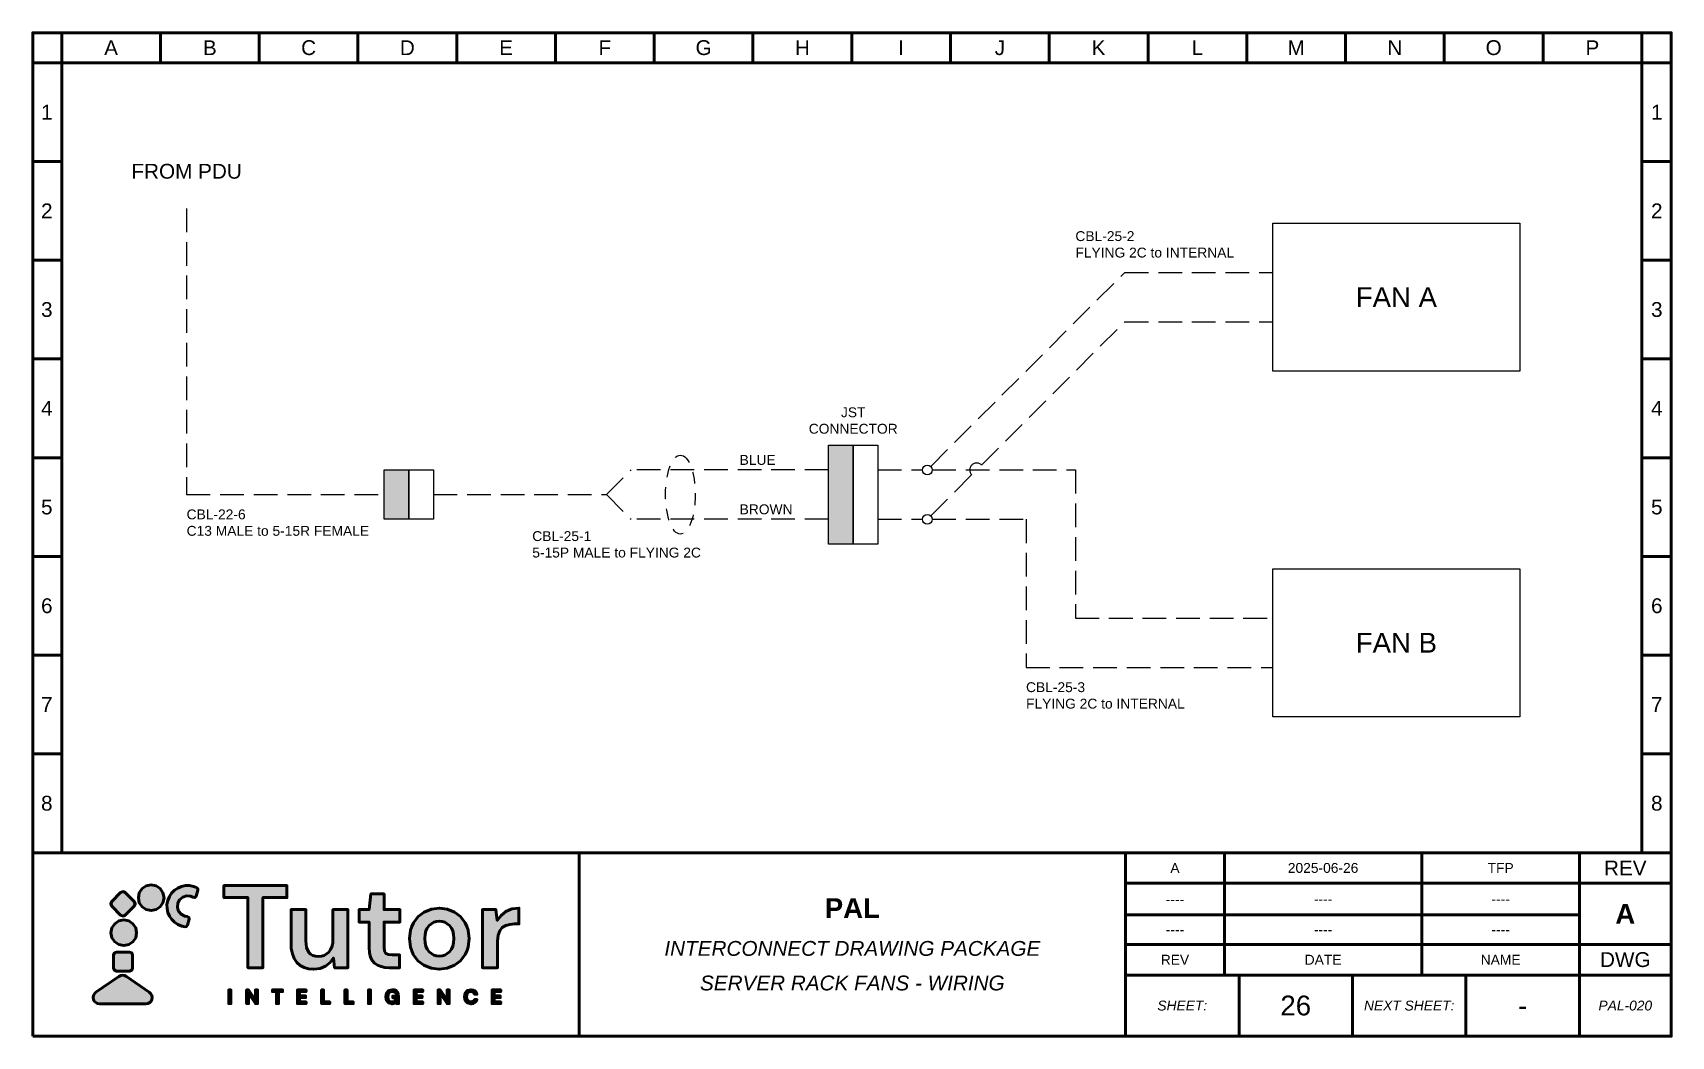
# Paper-space layout 'PAL-026' of a CAD drawing. Header units: inches. Extents: x 0 to 16.6, y 0 to 10.2.
# The model-space entities are those that its viewports show. They can reach past a viewport. Long polylines and large blocks are cut down to what shows.
import ezdxf

# ---------------------------------------------------------------- set-up
doc = ezdxf.new("R2010")
doc.units = ezdxf.units.IN
doc.header["$MEASUREMENT"] = 0
doc.linetypes.add('ACAD_ISO02W100', pattern=[15, 12, -3])
doc.linetypes.add('ACAD_ISO03W100', pattern=[30, 12, -18])
doc.layers.add('Layer 1', color=7, linetype='Continuous')
doc.styles.get("Standard").update_dxf_attribs({"font": 'arial.ttf'})

msp = doc.modelspace()

# ---------------------------------------------------------------- hatches: boundary and pattern name
h = msp.add_hatch(color=1)
h.dxf.hatch_style = 1
h.paths.add_polyline_path([(97.91, 22.747), (98.16, 22.747), (98.16, 23.747), (97.91, 23.747)])
h = msp.add_hatch(color=1)
h.dxf.hatch_style = 1
h.paths.add_polyline_path([(93.41, 22.997), (93.66, 22.997), (93.66, 23.497), (93.41, 23.497)])
h = msp.add_hatch()
h.set_pattern_fill('ANSI31', color=1)
h.paths.add_polyline_path([(98.86, 23.497, 1), (98.96, 23.497, 1)])
h.paths.add_polyline_path([(98.86, 22.997, 1), (98.96, 22.997, 1)])

# ---------------------------------------------------------------- linework, layer by layer
at = {"color": 1, "linetype": 'ACAD_ISO02W100', "ltscale": 0.02}
for p, q in [((91.41, 26.145), (91.41, 23.247)), ((98.945, 23.533), (100.91, 25.497)), ((100.91, 25.497), (102.41, 25.497)), ((99.46, 23.547), (100.91, 24.997)), ((100.91, 24.997), (102.41, 24.997)), ((95.66, 23.247), (95.91, 23.497)), ((97.91, 23.497), (95.91, 23.497)), ((98.41, 23.497), (98.86, 23.497)), ((98.945, 23.033), (99.361, 23.448)), ((98.96, 23.497), (100.41, 23.497)), ((100.41, 23.497), (100.41, 21.997)), ((91.41, 23.247), (93.41, 23.247)), ((93.91, 23.247), (95.66, 23.247)), ((95.66, 23.247), (95.91, 22.997)), ((97.91, 22.997), (95.91, 22.997)), ((98.41, 22.997), (98.86, 22.997)), ((98.96, 22.997), (99.91, 22.997)), ((99.91, 22.997), (99.91, 21.497)), ((100.41, 21.997), (102.41, 21.997)), ((99.91, 21.497), (102.41, 21.497))]:
    msp.add_line(p, q, dxfattribs=at)
at = {"linetype": 'ACAD_ISO03W100', "ltscale": 0.02}
msp.add_lwpolyline([(90.145, 27.621), (106.145, 27.621), (106.145, 19.621), (90.145, 19.621)], close=True, dxfattribs=at)
for points in [[(102.41, 25.997), (104.91, 25.997), (104.91, 24.497), (102.41, 24.497)], [(102.41, 22.497), (104.91, 22.497), (104.91, 20.997), (102.41, 20.997)]]:
    msp.add_lwpolyline(points, close=True)
at = {"color": 1}
for points in [[(97.91, 23.747), (98.16, 23.747), (98.16, 22.747), (97.91, 22.747)], [(98.16, 23.747), (98.41, 23.747), (98.41, 22.747), (98.16, 22.747)], [(93.41, 23.497), (93.66, 23.497), (93.66, 22.997), (93.41, 22.997)], [(93.66, 23.497), (93.91, 23.497), (93.91, 22.997), (93.66, 22.997)]]:
    msp.add_lwpolyline(points, close=True, dxfattribs=at)
for centre in [(98.91, 23.497), (98.91, 22.997)]:
    msp.add_circle(centre, 0.05, dxfattribs=at)
at = {"color": 1, "linetype": 'ACAD_ISO02W100', "ltscale": 0.02}
msp.add_arc((99.41, 23.497), 0.07, 45, 225, dxfattribs=at)
at = {"linetype": 'ACAD_ISO02W100', "ltscale": 0.01}
msp.add_ellipse((96.41, 23.247), major_axis=(0, 0.4), ratio=0.375, dxfattribs=at)

# ---------------------------------------------------------------- texts
at = {"color": 3}
for s, insert, char_height, width, attachment_point in [('{\\C256;FROM PDU}', (91.41, 26.445), 0.15, 4.46392, 8), ('{\\C256;CBL-25-2\\PFLYING 2C to INTERNAL}', (100.41, 25.647), 0.1, 4.46392, 7), ('{\\C256;JST CONNECTOR}', (98.16, 23.997), 0.1, 0.64634, 5), ('{\\C256;BLUE}', (97.01, 23.547), 0.1, 4.46392, 7), ('{\\C256;CBL-22-6\\PC13 MALE to 5-15R FEMALE}', (91.41, 23.097), 0.1, 4.46392, 1), ('{\\C256;BROWN}', (97.01, 23.047), 0.1, 4.46392, 7), ('{\\C256;CBL-25-1\\P5-15P MALE to FLYING 2C}', (94.91, 22.877), 0.1, 4.46392, 1), ('{\\C256;CBL-25-3\\PFLYING 2C to INTERNAL}', (99.91, 21.347), 0.1, 4.46392, 1)]:
    msp.add_mtext(s, dxfattribs=dict(at, insert=insert, char_height=char_height, width=width, attachment_point=attachment_point))
at = {"color": 3, "char_height": 0.2, "attachment_point": 5}
for s, insert in [('{\\C256;FAN A}', (103.66, 25.247)), ('{\\C256;FAN B}', (103.66, 21.747))]:
    msp.add_mtext_dynamic_manual_height_columns(s, width=3.7554, gutter_width=1, heights=[0.155], dxfattribs=dict(at, insert=insert))

psp = doc.layouts.new('PAL-026')

# ---------------------------------------------------------------- hatches: boundary and pattern name
at = {"lineweight": 50, "true_color": 0x347eec}
h = psp.add_hatch(color=150, dxfattribs=at)
h.dxf.hatch_style = 1
h.paths.add_polyline_path([(1.153, 0.337), (1.175, 0.34), (1.194, 0.35), (1.208, 0.365), (1.216, 0.383), (1.219, 0.403), (1.216, 0.423), (1.207, 0.441), (1.19, 0.457), (0.958, 0.616), (0.94, 0.625), (0.92, 0.628), (0.901, 0.625), (0.883, 0.616), (0.65, 0.457), (0.634, 0.441), (0.624, 0.423), (0.621, 0.403), (0.625, 0.383), (0.633, 0.365), (0.647, 0.35), (0.665, 0.34), (0.688, 0.337)])
h.paths.add_polyline_path([(0.859, 0.863), (0.836, 0.853), (0.826, 0.83), (0.826, 0.701), (0.836, 0.678), (0.859, 0.668), (0.988, 0.668), (1.012, 0.678), (1.021, 0.701), (1.021, 0.83), (1.012, 0.853), (0.988, 0.863)])
h.paths.add_polyline_path([(0.932, 0.928), (0.983, 0.938), (1.024, 0.966), (1.052, 1.008), (1.062, 1.058), (1.052, 1.109), (1.024, 1.15), (0.983, 1.178), (0.932, 1.188), (0.882, 1.178), (0.84, 1.15), (0.812, 1.109), (0.802, 1.058), (0.812, 1.008), (0.84, 0.966), (0.882, 0.938)])
h.paths.add_polyline_path([(1.038, 1.328), (1.048, 1.351), (1.038, 1.374), (0.947, 1.465), (0.924, 1.475), (0.9, 1.465), (0.809, 1.374), (0.8, 1.351), (0.809, 1.328), (0.9, 1.236), (0.924, 1.227), (0.947, 1.236)])
h.paths.add_polyline_path([(1.117, 1.321), (1.158, 1.293), (1.209, 1.283), (1.259, 1.293), (1.301, 1.321), (1.328, 1.362), (1.339, 1.413), (1.328, 1.463), (1.301, 1.505), (1.259, 1.533), (1.209, 1.543), (1.158, 1.533), (1.117, 1.505), (1.089, 1.463), (1.079, 1.413), (1.089, 1.362)])
h.paths.add_polyline_path([(1.37, 1.303), (1.378, 1.263), (1.394, 1.226), (1.417, 1.193), (1.445, 1.164), (1.48, 1.141), (1.519, 1.125), (1.552, 1.118), (1.568, 1.122), (1.577, 1.135), (1.595, 1.197), (1.591, 1.214), (1.575, 1.222), (1.549, 1.226), (1.512, 1.245), (1.486, 1.276), (1.474, 1.315), (1.478, 1.356), (1.497, 1.393), (1.528, 1.419), (1.567, 1.431), (1.608, 1.428), (1.632, 1.417), (1.65, 1.415), (1.663, 1.427), (1.681, 1.489), (1.68, 1.505), (1.669, 1.516), (1.638, 1.528), (1.596, 1.536), (1.555, 1.536), (1.515, 1.527), (1.478, 1.511), (1.444, 1.489), (1.416, 1.46), (1.393, 1.425), (1.377, 1.386), (1.369, 1.344)])
at = {"lineweight": 50, "true_color": 0x000000}
h = psp.add_hatch(color=18, dxfattribs=at)
h.dxf.hatch_style = 1
h.paths.add_polyline_path([(2.34, 1.414), (2.584, 1.414), (2.584, 1.536), (1.946, 1.536), (1.946, 1.414), (2.188, 1.414), (2.188, 0.704), (2.34, 0.704)])
h.paths.add_polyline_path([(2.625, 0.961), (2.628, 0.898), (2.639, 0.843), (2.658, 0.797), (2.684, 0.758), (2.718, 0.728), (2.757, 0.707), (2.803, 0.694), (2.855, 0.689), (2.92, 0.697), (2.975, 0.72), (3.021, 0.757), (3.055, 0.804), (3.067, 0.704), (3.201, 0.704), (3.201, 1.293), (3.049, 1.293), (3.049, 0.989), (3.047, 0.951), (3.039, 0.917), (3.026, 0.888), (3.008, 0.863), (2.986, 0.843), (2.961, 0.829), (2.934, 0.821), (2.904, 0.818), (2.873, 0.82), (2.846, 0.828), (2.824, 0.841), (2.807, 0.858), (2.783, 0.908), (2.776, 0.975), (2.776, 1.293), (2.625, 1.293)])
h.paths.add_polyline_path([(3.416, 0.909), (3.419, 0.856), (3.43, 0.812), (3.447, 0.776), (3.472, 0.749), (3.502, 0.729), (3.537, 0.715), (3.576, 0.706), (3.62, 0.704), (3.724, 0.704), (3.724, 0.833), (3.65, 0.833), (3.611, 0.837), (3.586, 0.849), (3.573, 0.872), (3.568, 0.908), (3.568, 1.166), (3.727, 1.166), (3.727, 1.293), (3.568, 1.293), (3.568, 1.452), (3.434, 1.452), (3.416, 1.293), (3.315, 1.293), (3.315, 1.166), (3.416, 1.166)])
h.paths.add_polyline_path([(3.834, 0.912), (3.863, 0.837), (3.91, 0.775), (3.971, 0.729), (4.045, 0.699), (4.126, 0.689), (4.207, 0.699), (4.279, 0.729), (4.341, 0.775), (4.388, 0.837), (4.405, 0.873), (4.418, 0.912), (4.428, 0.999), (4.418, 1.084), (4.405, 1.123), (4.388, 1.159), (4.341, 1.222), (4.279, 1.268), (4.207, 1.298), (4.127, 1.308), (4.046, 1.298), (3.973, 1.268), (3.912, 1.222), (3.864, 1.159), (3.847, 1.123), (3.834, 1.084), (3.824, 0.999)])
h.paths.add_polyline_path([(3.98, 0.999), (3.982, 1.04), (3.99, 1.076), (4.004, 1.106), (4.023, 1.131), (4.046, 1.15), (4.071, 1.164), (4.098, 1.173), (4.127, 1.176), (4.155, 1.173), (4.182, 1.164), (4.229, 1.131), (4.249, 1.106), (4.262, 1.076), (4.271, 1.04), (4.273, 0.999), (4.271, 0.957), (4.262, 0.921), (4.249, 0.891), (4.229, 0.865), (4.182, 0.832), (4.155, 0.824), (4.126, 0.821), (4.097, 0.824), (4.07, 0.832), (4.023, 0.865), (4.004, 0.891), (3.99, 0.921), (3.982, 0.957)], flags=16)
h.paths.add_polyline_path([(4.564, 0.704), (4.716, 0.704), (4.716, 0.972), (4.722, 1.033), (4.738, 1.078), (4.764, 1.111), (4.8, 1.132), (4.841, 1.143), (4.889, 1.147), (4.932, 1.147), (4.932, 1.308), (4.861, 1.299), (4.801, 1.273), (4.752, 1.234), (4.714, 1.183), (4.7, 1.293), (4.564, 1.293)])
h.paths.add_polyline_path([(1.995, 0.34), (2.016, 0.34), (2.016, 0.479), (1.995, 0.479)])
h.paths.add_polyline_path([(2.196, 0.445), (2.265, 0.34), (2.286, 0.34), (2.286, 0.479), (2.265, 0.479), (2.265, 0.375), (2.196, 0.479), (2.175, 0.479), (2.175, 0.34), (2.196, 0.34)])
h.paths.add_polyline_path([(2.478, 0.34), (2.499, 0.34), (2.499, 0.462), (2.54, 0.462), (2.54, 0.479), (2.437, 0.479), (2.437, 0.462), (2.478, 0.462)])
h.paths.add_polyline_path([(2.69, 0.34), (2.778, 0.34), (2.778, 0.357), (2.711, 0.357), (2.711, 0.402), (2.772, 0.402), (2.772, 0.419), (2.711, 0.419), (2.711, 0.462), (2.778, 0.462), (2.778, 0.479), (2.69, 0.479)])
h.paths.add_polyline_path([(2.934, 0.34), (3.018, 0.34), (3.018, 0.357), (2.955, 0.357), (2.955, 0.479), (2.934, 0.479)])
h.paths.add_polyline_path([(3.171, 0.34), (3.255, 0.34), (3.255, 0.357), (3.192, 0.357), (3.192, 0.479), (3.171, 0.479)])
h.paths.add_polyline_path([(3.409, 0.34), (3.43, 0.34), (3.43, 0.479), (3.409, 0.479)])
h = psp.add_hatch(color=18, dxfattribs=at)
h.dxf.hatch_style = 1
h.paths.add_polyline_path([(3.606, 0.409), (3.609, 0.431), (3.618, 0.448), (3.633, 0.458), (3.652, 0.462), (3.676, 0.456), (3.689, 0.438), (3.713, 0.438), (3.705, 0.456), (3.692, 0.47), (3.674, 0.479), (3.652, 0.481), (3.616, 0.472), (3.592, 0.447), (3.584, 0.409), (3.592, 0.372), (3.615, 0.347), (3.649, 0.338), (3.676, 0.344), (3.694, 0.361), (3.696, 0.34), (3.715, 0.34), (3.715, 0.416), (3.656, 0.416), (3.656, 0.399), (3.694, 0.399), (3.681, 0.368), (3.669, 0.36), (3.65, 0.357), (3.632, 0.36), (3.618, 0.37), (3.609, 0.387)])
h = psp.add_hatch(color=18, dxfattribs=at)
h.dxf.hatch_style = 1
h.paths.add_polyline_path([(3.892, 0.402), (3.953, 0.402), (3.953, 0.419), (3.892, 0.419), (3.892, 0.462), (3.959, 0.462), (3.959, 0.479), (3.871, 0.479), (3.871, 0.34), (3.959, 0.34), (3.959, 0.357), (3.892, 0.357)])
h.paths.add_polyline_path([(4.115, 0.34), (4.136, 0.34), (4.136, 0.445), (4.206, 0.34), (4.227, 0.34), (4.227, 0.479), (4.206, 0.479), (4.206, 0.375), (4.136, 0.479), (4.115, 0.479)])
h.paths.add_polyline_path([(4.402, 0.41), (4.405, 0.432), (4.415, 0.448), (4.429, 0.459), (4.447, 0.463), (4.472, 0.455), (4.484, 0.436), (4.507, 0.436), (4.5, 0.455), (4.487, 0.47), (4.47, 0.478), (4.448, 0.481), (4.412, 0.472), (4.389, 0.447), (4.381, 0.41), (4.389, 0.372), (4.412, 0.347), (4.448, 0.338), (4.47, 0.341), (4.487, 0.35), (4.5, 0.364), (4.507, 0.382), (4.484, 0.382), (4.472, 0.364), (4.447, 0.357), (4.429, 0.36), (4.415, 0.371), (4.405, 0.388)])
h.paths.add_polyline_path([(4.661, 0.34), (4.749, 0.34), (4.749, 0.357), (4.682, 0.357), (4.682, 0.402), (4.743, 0.402), (4.743, 0.419), (4.682, 0.419), (4.682, 0.462), (4.749, 0.462), (4.749, 0.479), (4.661, 0.479)])

# ---------------------------------------------------------------- linework, layer by layer
at = {"lineweight": 50}
for p, q in [((0.303, 9.869), (0.303, 10.173)), ((1.303, 10.173), (1.303, 9.869)), ((2.303, 10.173), (2.303, 9.869)), ((3.303, 10.173), (3.303, 9.869)), ((4.303, 10.173), (4.303, 9.869)), ((5.303, 10.173), (5.303, 9.869)), ((6.303, 10.173), (6.303, 9.869)), ((7.303, 10.173), (7.303, 9.869)), ((8.303, 10.173), (8.303, 9.869)), ((9.303, 10.173), (9.303, 9.869)), ((10.303, 10.173), (10.303, 9.869)), ((11.303, 10.173), (11.303, 9.869)), ((12.303, 10.173), (12.303, 9.869)), ((13.303, 10.173), (13.303, 9.869)), ((14.303, 10.173), (14.303, 9.869)), ((15.303, 10.173), (15.303, 9.869)), ((16.303, 9.869), (16.303, 10.173)), ((0.303, 9.869), (0.01, 9.869)), ((16.303, 9.869), (16.303, 1.869)), ((16.303, 9.869), (16.601, 9.869)), ((0.303, 8.869), (0.01, 8.869)), ((16.601, 8.869), (16.303, 8.869)), ((0.303, 7.869), (0.01, 7.869)), ((16.601, 7.869), (16.303, 7.869)), ((0.303, 6.869), (0.01, 6.869)), ((16.601, 6.869), (16.303, 6.869)), ((0.303, 5.869), (0.01, 5.869)), ((16.601, 5.869), (16.303, 5.869)), ((0.303, 4.869), (0.01, 4.869)), ((16.601, 4.869), (16.303, 4.869)), ((0.303, 3.869), (0.01, 3.869)), ((16.601, 3.869), (16.303, 3.869)), ((0.303, 2.869), (0.01, 2.869)), ((16.601, 2.869), (16.303, 2.869)), ((16.601, 1.869), (0.01, 1.869)), ((5.543, 0.01), (5.543, 1.869)), ((11.076, 0.01), (11.076, 1.869)), ((12.076, 0.629), (12.076, 1.869)), ((14.076, 0.629), (14.076, 1.869)), ((15.672, 1.869), (15.672, 0.01)), ((15.672, 1.869), (16.601, 1.869)), ((11.076, 1.559), (15.672, 1.559)), ((15.672, 1.559), (16.601, 1.559)), ((11.076, 1.239), (15.672, 1.239)), ((11.076, 0.94), (15.672, 0.94)), ((16.601, 0.94), (15.672, 0.94)), ((11.076, 0.629), (15.672, 0.629)), ((12.225, 0.01), (12.225, 0.629)), ((13.374, 0.01), (13.374, 0.629)), ((14.523, 0.01), (14.523, 0.629)), ((15.672, 0.629), (16.601, 0.629))]:
    psp.add_line(p, q, dxfattribs=at)
psp.add_lwpolyline([(0.01, 0.01), (16.601, 0.01), (16.601, 10.173), (0.01, 10.173)], close=True, dxfattribs=at)
psp.add_lwpolyline([(16.303, 1.869), (16.303, 9.869), (0.303, 9.869), (0.303, 1.869)], dxfattribs=at)
at = {"layer": 'Layer 1', "color": 150, "lineweight": 50, "true_color": 0x347eec}
for points in [[(1.339, 1.413), (1.328, 1.463), (1.301, 1.505), (1.259, 1.533), (1.209, 1.543), (1.158, 1.533), (1.117, 1.505), (1.089, 1.463), (1.079, 1.413), (1.089, 1.362), (1.117, 1.321), (1.158, 1.293), (1.209, 1.283), (1.259, 1.293), (1.301, 1.321), (1.328, 1.362), (1.339, 1.413), (1.339, 1.413)], [(1.577, 1.135), (1.568, 1.122), (1.552, 1.118), (1.519, 1.125), (1.48, 1.141), (1.445, 1.164), (1.417, 1.193), (1.394, 1.226), (1.378, 1.263), (1.37, 1.303), (1.369, 1.344), (1.377, 1.386), (1.393, 1.425), (1.416, 1.46), (1.444, 1.489), (1.478, 1.511), (1.515, 1.527), (1.555, 1.536), (1.596, 1.536), (1.638, 1.528), (1.669, 1.516), (1.68, 1.505), (1.681, 1.489), (1.663, 1.427), (1.65, 1.415), (1.632, 1.417), (1.608, 1.428), (1.567, 1.431), (1.528, 1.419), (1.497, 1.393), (1.478, 1.356), (1.474, 1.315), (1.486, 1.276), (1.512, 1.245), (1.549, 1.226), (1.575, 1.222), (1.591, 1.214), (1.595, 1.197), (1.577, 1.135), (1.577, 1.135)], [(0.9, 1.236), (0.924, 1.227), (0.947, 1.236), (1.038, 1.328), (1.048, 1.351), (1.038, 1.374), (0.947, 1.465), (0.924, 1.475), (0.9, 1.465), (0.809, 1.374), (0.8, 1.351), (0.809, 1.328), (0.9, 1.236), (0.9, 1.236)], [(1.062, 1.058), (1.052, 1.109), (1.024, 1.15), (0.983, 1.178), (0.932, 1.188), (0.882, 1.178), (0.84, 1.15), (0.812, 1.109), (0.802, 1.058), (0.812, 1.008), (0.84, 0.966), (0.882, 0.938), (0.932, 0.928), (0.983, 0.938), (1.024, 0.966), (1.052, 1.008), (1.062, 1.058), (1.062, 1.058)], [(0.826, 0.701), (0.836, 0.678), (0.859, 0.668), (0.988, 0.668), (1.012, 0.678), (1.021, 0.701), (1.021, 0.83), (1.012, 0.853), (0.988, 0.863), (0.859, 0.863), (0.836, 0.853), (0.826, 0.83), (0.826, 0.701), (0.826, 0.701)], [(0.883, 0.616), (0.901, 0.625), (0.92, 0.628), (0.94, 0.625), (0.958, 0.616), (1.19, 0.457), (1.207, 0.441), (1.216, 0.423), (1.219, 0.403), (1.216, 0.383), (1.208, 0.365), (1.194, 0.35), (1.175, 0.34), (1.153, 0.337), (0.688, 0.337), (0.665, 0.34), (0.647, 0.35), (0.633, 0.365), (0.625, 0.383), (0.621, 0.403), (0.624, 0.423), (0.634, 0.441), (0.65, 0.457), (0.883, 0.616), (0.883, 0.616)]]:
    psp.add_lwpolyline(points, close=True, dxfattribs=at)
at = {"layer": 'Layer 1', "color": 7, "lineweight": 50}
for points in [[(2.188, 0.704), (2.188, 1.414), (1.946, 1.414), (1.946, 1.536), (2.584, 1.536), (2.584, 1.414), (2.34, 1.414), (2.34, 0.704), (2.188, 0.704), (2.188, 0.704)], [(3.62, 0.704), (3.576, 0.706), (3.537, 0.715), (3.502, 0.729), (3.472, 0.749), (3.447, 0.776), (3.43, 0.812), (3.419, 0.856), (3.416, 0.909), (3.416, 1.166), (3.315, 1.166), (3.315, 1.293), (3.416, 1.293), (3.434, 1.452), (3.568, 1.452), (3.568, 1.293), (3.727, 1.293), (3.727, 1.166), (3.568, 1.166), (3.568, 0.908), (3.573, 0.872), (3.586, 0.849), (3.611, 0.837), (3.65, 0.833), (3.724, 0.833), (3.724, 0.704), (3.62, 0.704), (3.62, 0.704)], [(2.855, 0.689), (2.803, 0.694), (2.757, 0.707), (2.718, 0.728), (2.684, 0.758), (2.658, 0.797), (2.639, 0.843), (2.628, 0.898), (2.625, 0.961), (2.625, 1.293), (2.776, 1.293), (2.776, 0.975), (2.783, 0.908), (2.807, 0.858), (2.824, 0.841), (2.846, 0.828), (2.873, 0.82), (2.904, 0.818), (2.934, 0.821), (2.961, 0.829), (2.986, 0.843), (3.008, 0.863), (3.026, 0.888), (3.039, 0.917), (3.047, 0.951), (3.049, 0.989), (3.049, 1.293), (3.201, 1.293), (3.201, 0.704), (3.067, 0.704), (3.055, 0.804), (3.021, 0.757), (2.975, 0.72), (2.92, 0.697), (2.855, 0.689), (2.855, 0.689)], [(4.126, 0.689), (4.045, 0.699), (3.971, 0.729), (3.91, 0.775), (3.863, 0.837), (3.834, 0.912), (3.824, 0.999), (3.834, 1.084), (3.847, 1.123), (3.864, 1.159), (3.912, 1.222), (3.973, 1.268), (4.046, 1.298), (4.127, 1.308), (4.207, 1.298), (4.279, 1.268), (4.341, 1.222), (4.388, 1.159), (4.405, 1.123), (4.418, 1.084), (4.428, 0.999), (4.418, 0.912), (4.405, 0.873), (4.388, 0.837), (4.341, 0.775), (4.279, 0.729), (4.207, 0.699), (4.126, 0.689), (4.126, 0.689)], [(4.126, 0.821), (4.155, 0.824), (4.182, 0.832), (4.229, 0.865), (4.249, 0.891), (4.262, 0.921), (4.271, 0.957), (4.273, 0.999), (4.271, 1.04), (4.262, 1.076), (4.249, 1.106), (4.229, 1.131), (4.182, 1.164), (4.155, 1.173), (4.127, 1.176), (4.098, 1.173), (4.071, 1.164), (4.046, 1.15), (4.023, 1.131), (4.004, 1.106), (3.99, 1.076), (3.982, 1.04), (3.98, 0.999), (3.982, 0.957), (3.99, 0.921), (4.004, 0.891), (4.023, 0.865), (4.07, 0.832), (4.097, 0.824), (4.126, 0.821), (4.126, 0.821)], [(4.564, 0.704), (4.564, 1.293), (4.7, 1.293), (4.714, 1.183), (4.752, 1.234), (4.801, 1.273), (4.861, 1.299), (4.932, 1.308), (4.932, 1.147), (4.889, 1.147), (4.841, 1.143), (4.8, 1.132), (4.764, 1.111), (4.738, 1.078), (4.722, 1.033), (4.716, 0.972), (4.716, 0.704), (4.564, 0.704), (4.564, 0.704)], [(1.995, 0.34), (1.995, 0.479), (2.016, 0.479), (2.016, 0.34), (1.995, 0.34), (1.995, 0.34)], [(2.175, 0.34), (2.175, 0.479), (2.196, 0.479), (2.265, 0.375), (2.265, 0.479), (2.286, 0.479), (2.286, 0.34), (2.265, 0.34), (2.196, 0.445), (2.196, 0.34), (2.175, 0.34), (2.175, 0.34)], [(2.478, 0.34), (2.478, 0.462), (2.437, 0.462), (2.437, 0.479), (2.54, 0.479), (2.54, 0.462), (2.499, 0.462), (2.499, 0.34), (2.478, 0.34), (2.478, 0.34)], [(2.69, 0.34), (2.69, 0.479), (2.778, 0.479), (2.778, 0.462), (2.711, 0.462), (2.711, 0.419), (2.772, 0.419), (2.772, 0.402), (2.711, 0.402), (2.711, 0.357), (2.778, 0.357), (2.778, 0.34), (2.69, 0.34), (2.69, 0.34)], [(2.934, 0.34), (2.934, 0.479), (2.955, 0.479), (2.955, 0.357), (3.018, 0.357), (3.018, 0.34), (2.934, 0.34), (2.934, 0.34)], [(3.171, 0.34), (3.171, 0.479), (3.192, 0.479), (3.192, 0.357), (3.255, 0.357), (3.255, 0.34), (3.171, 0.34), (3.171, 0.34)], [(3.409, 0.34), (3.409, 0.479), (3.43, 0.479), (3.43, 0.34), (3.409, 0.34), (3.409, 0.34)], [(3.649, 0.338), (3.615, 0.347), (3.592, 0.372), (3.584, 0.409), (3.592, 0.447), (3.616, 0.472), (3.652, 0.481), (3.674, 0.479), (3.692, 0.47), (3.705, 0.456), (3.713, 0.438), (3.689, 0.438), (3.676, 0.456), (3.652, 0.462), (3.633, 0.458), (3.618, 0.448), (3.609, 0.431), (3.606, 0.409), (3.609, 0.387), (3.618, 0.37), (3.632, 0.36), (3.65, 0.357), (3.669, 0.36), (3.681, 0.368), (3.694, 0.399), (3.656, 0.399), (3.656, 0.416), (3.715, 0.416), (3.715, 0.34), (3.696, 0.34), (3.694, 0.361), (3.676, 0.344), (3.649, 0.338), (3.649, 0.338)], [(3.871, 0.34), (3.871, 0.479), (3.959, 0.479), (3.959, 0.462), (3.892, 0.462), (3.892, 0.419), (3.953, 0.419), (3.953, 0.402), (3.892, 0.402), (3.892, 0.357), (3.959, 0.357), (3.959, 0.34), (3.871, 0.34), (3.871, 0.34)], [(4.115, 0.34), (4.115, 0.479), (4.136, 0.479), (4.206, 0.375), (4.206, 0.479), (4.227, 0.479), (4.227, 0.34), (4.206, 0.34), (4.136, 0.445), (4.136, 0.34), (4.115, 0.34), (4.115, 0.34)], [(4.448, 0.338), (4.412, 0.347), (4.389, 0.372), (4.381, 0.41), (4.389, 0.447), (4.412, 0.472), (4.448, 0.481), (4.47, 0.478), (4.487, 0.47), (4.5, 0.455), (4.507, 0.436), (4.484, 0.436), (4.472, 0.455), (4.447, 0.463), (4.429, 0.459), (4.415, 0.448), (4.405, 0.432), (4.402, 0.41), (4.405, 0.388), (4.415, 0.371), (4.429, 0.36), (4.447, 0.357), (4.472, 0.364), (4.484, 0.382), (4.507, 0.382), (4.5, 0.364), (4.487, 0.35), (4.47, 0.341), (4.448, 0.338), (4.448, 0.338)], [(4.661, 0.34), (4.661, 0.479), (4.749, 0.479), (4.749, 0.462), (4.682, 0.462), (4.682, 0.419), (4.743, 0.419), (4.743, 0.402), (4.682, 0.402), (4.682, 0.357), (4.749, 0.357), (4.749, 0.34), (4.661, 0.34), (4.661, 0.34)]]:
    psp.add_lwpolyline(points, close=True, dxfattribs=at)

# ---------------------------------------------------------------- texts
at = {"lineweight": 50}
for s, width, heights, insert, char_height, attachment_point in [('\\pxqc;A', 1, [0], (0.303, 10.021), 0.15, 4), ('\\pxqc;B', 1, [0], (1.303, 10.021), 0.15, 4), ('\\pxqc;C', 1, [0], (2.303, 10.021), 0.15, 4), ('\\pxqc;D', 1, [0], (3.303, 10.021), 0.15, 4), ('\\pxqc;E', 1, [0], (4.303, 10.021), 0.15, 4), ('\\pxqc;F', 1, [0], (5.303, 10.021), 0.15, 4), ('\\pxqc;G', 1, [0], (6.303, 10.021), 0.15, 4), ('\\pxqc;H', 1, [0], (7.303, 10.021), 0.15, 4), ('\\pxqc;I', 1, [0], (8.303, 10.021), 0.15, 4), ('\\pxqc;J', 1, [0], (9.303, 10.021), 0.15, 4), ('\\pxqc;K', 1, [0], (10.303, 10.021), 0.15, 4), ('\\pxqc;L', 1, [0], (11.303, 10.021), 0.15, 4), ('\\pxqc;M', 1, [0], (12.303, 10.021), 0.15, 4), ('\\pxqc;N', 1, [0], (13.303, 10.021), 0.15, 4), ('\\pxqc;O', 1, [0], (14.303, 10.021), 0.15, 4), ('\\pxqc;P', 1, [0], (15.303, 10.021), 0.15, 4), ('1', 0.28267, [0.985], (0.152, 9.369), 0.15, 5), ('1', 0.28267, [0.985], (16.455, 9.369), 0.15, 5), ('2', 0.28267, [0.985], (0.152, 8.369), 0.15, 5), ('2', 0.28267, [0.985], (16.455, 8.369), 0.15, 5), ('3', 0.28267, [0.985], (0.152, 7.369), 0.15, 5), ('3', 0.28267, [0.985], (16.455, 7.369), 0.15, 5), ('4', 0.28267, [0.985], (0.152, 6.369), 0.15, 5), ('4', 0.28267, [0.985], (16.455, 6.369), 0.15, 5), ('5', 0.28267, [0.985], (0.152, 5.369), 0.15, 5), ('5', 0.28267, [0.985], (16.455, 5.369), 0.15, 5), ('6', 0.28267, [0.985], (0.152, 4.369), 0.15, 5), ('6', 0.28267, [0.985], (16.455, 4.369), 0.15, 5), ('7', 0.28267, [0.985], (0.152, 3.369), 0.15, 5), ('7', 0.28267, [0.985], (16.455, 3.369), 0.15, 5), ('8', 0.28267, [0.985], (0.152, 2.369), 0.15, 5), ('8', 0.28267, [0.985], (16.455, 2.369), 0.15, 5), ('A', 1, [0], (11.576, 1.714), 0.1, 5), ('2025-06-26', 1, [0], (13.076, 1.714), 0.1, 5), ('TFP', 1, [0], (14.874, 1.714), 0.1, 5), ('REV', 0.54893, [0], (16.136, 1.714), 0.15, 5), ('----', 1, [0], (11.576, 1.397), 0.1, 5), ('----', 1, [0], (13.076, 1.399), 0.1, 5), ('----', 1, [0], (14.874, 1.399), 0.1, 5), ('{\\fArial|b1|i0|c0|p34;A}', 1.04591, [0], (16.136, 1.25), 0.2, 5), ('----', 1, [0], (11.576, 1.09), 0.1, 5), ('----', 1, [0], (13.076, 1.09), 0.1, 5), ('----', 1, [0], (14.874, 1.09), 0.1, 5), ('REV', 1, [0], (11.576, 0.785), 0.1, 5), ('DATE', 2, [0], (13.076, 0.785), 0.1, 5), ('NAME', 1.59557, [0], (14.874, 0.785), 0.1, 5), ('DWG', 0.54893, [0], (16.136, 0.785), 0.15, 5), ('{\\fArial|b0|i1|c0|p34;SHEET:}', 1.04591, [0], (11.65, 0.32), 0.1, 5), ('26', 1.04591, [0], (12.799, 0.32), 0.2, 5), ('{\\fArial|b0|i1|c0|p34;NEXT SHEET:}', 1.04591, [0], (13.948, 0.32), 0.1, 5), ('{\\fArial|b0|i1|c0|p34;PAL-020}', 1.04591, [0], (16.136, 0.32), 0.1, 5), ('-', 1.04591, [0], (15.097, 0.32), 0.2, 5)]:
    psp.add_mtext_dynamic_manual_height_columns(s, width=width, gutter_width=1, heights=heights, dxfattribs=dict(at, insert=insert, char_height=char_height, attachment_point=attachment_point))
at = {"lineweight": 50, "insert": (8.309, 0.94), "char_height": 0.2, "width": 11.15392, "attachment_point": 5}
psp.add_mtext('{\\fArial|b1|i0|c0|p34;PAL}\\P{\\H0.3x;\\P\\fArial|b0|i1|c0|p34;\\H2.5x;INTERCONNECT DRAWING PACKAGE\\P\\H0.4x;\\P\\H2.5x;SERVER RACK FANS - WIRING}', dxfattribs=at)

# ---------------------------------------------------------------- viewports
at = {"layer": '0'}
psp.add_viewport(center=(8.303, 5.869), size=(16, 8), view_center_point=(98.145, 23.621), view_height=8, dxfattribs=at)

doc.saveas('drawing.dxf')
